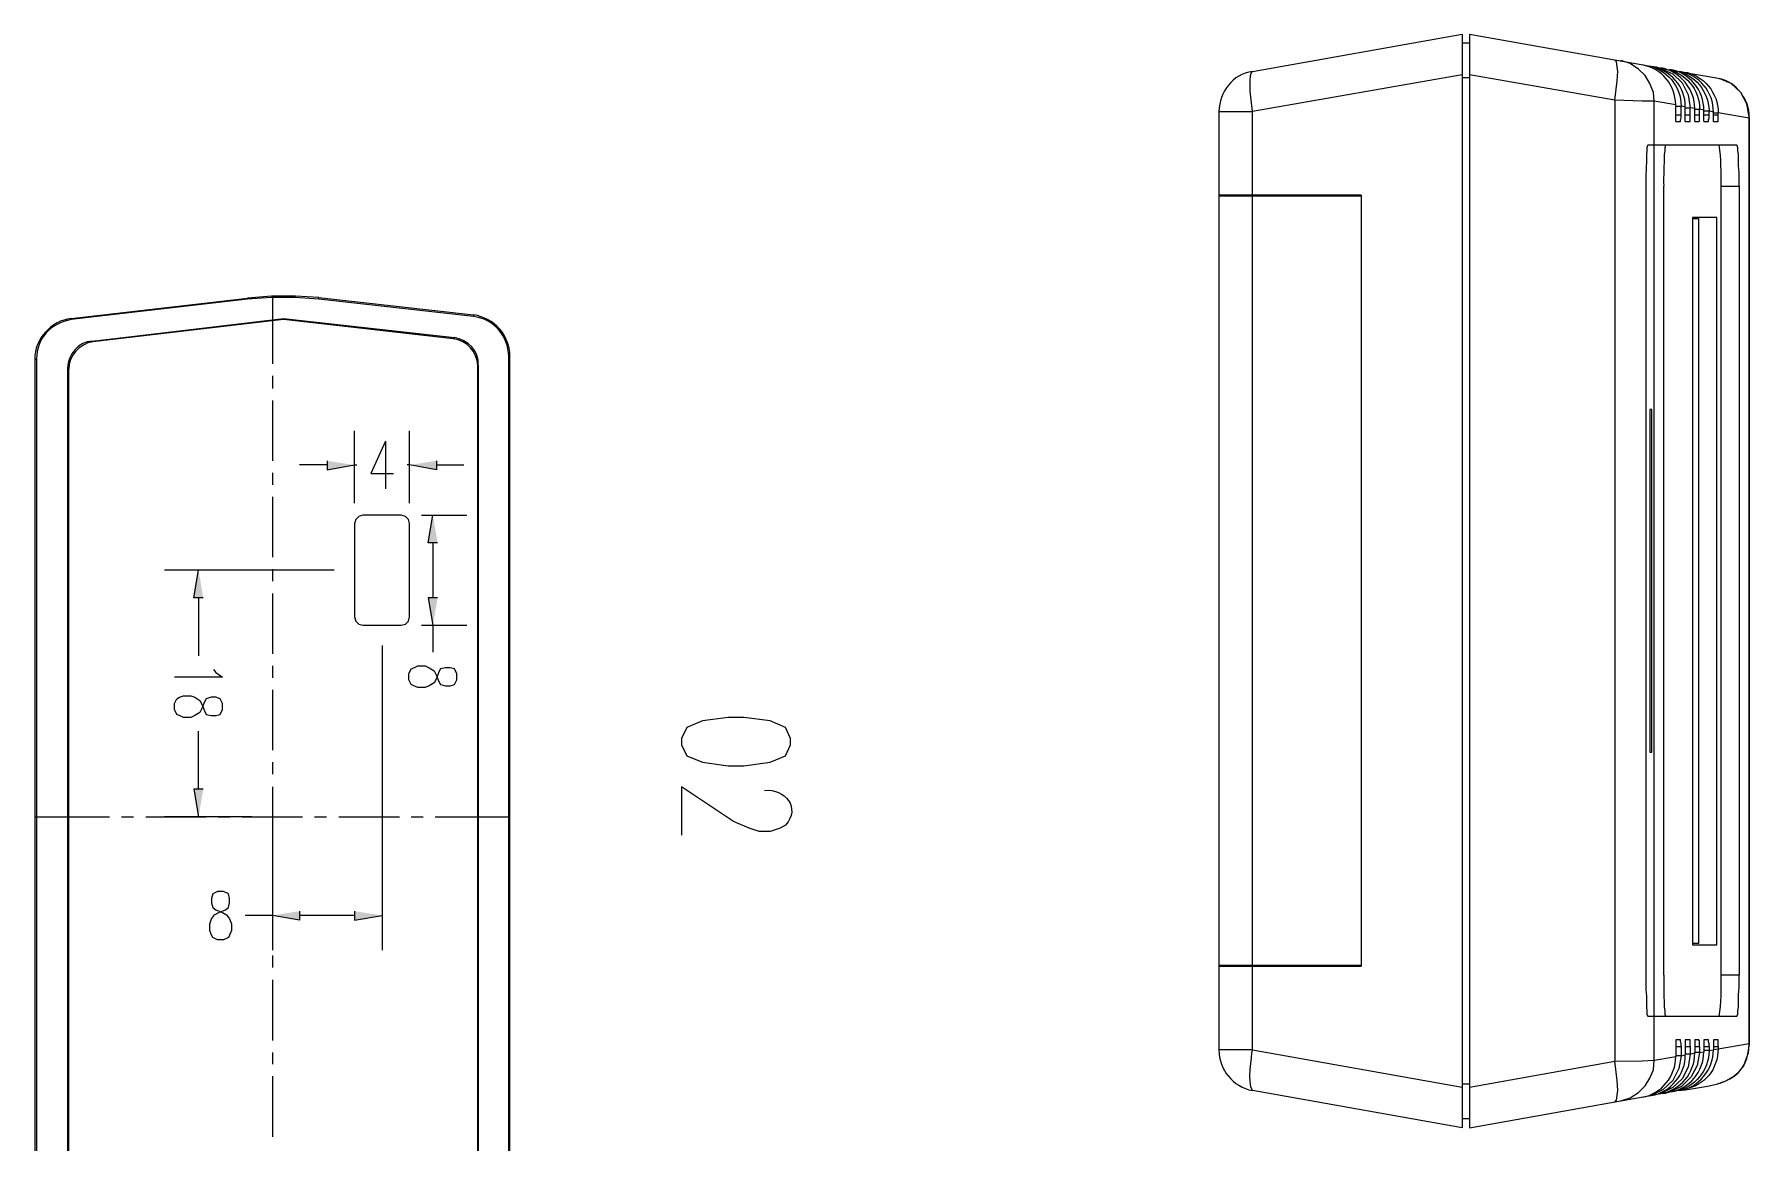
# Model space of a CAD drawing. Header units: inches. Extents: x 9 to 586, y 13 to 787.
# Drawn here: x 40 to 212.1, y 576.7 to 687.9 of the extents above; entities that cross this region are included whole.
import ezdxf

# ---------------------------------------------------------------- set-up
doc = ezdxf.new("R2010")
doc.units = ezdxf.units.IN
doc.header["$MEASUREMENT"] = 0
doc.layers.add('图层 1', color=7, linetype='Continuous')

msp = doc.modelspace()

# ---------------------------------------------------------------- hatches: boundary and pattern name
at = {"layer": '图层 1', "true_color": 0xffffff}
for points in [[(69.36, 645.08), (69.36, 644.18), (72.12, 644.66)], [(80.34, 645.08), (80.34, 644.18), (77.64, 644.66)], [(80.46, 636.86), (79.5, 636.86), (79.98, 639.62)], [(56.94, 631.34), (55.98, 631.34), (56.46, 634.1)], [(80.46, 631.34), (79.5, 631.34), (79.98, 628.58)], [(56.94, 612.14), (55.98, 612.14), (56.46, 609.38)], [(66.6, 599.9), (66.6, 599), (63.9, 599.48)], [(72.12, 599.9), (72.12, 599), (74.88, 599.48)]]:
    msp.add_hatch(color=7, dxfattribs=at).paths.add_polyline_path(points)

# ---------------------------------------------------------------- linework, layer by layer
at = {"layer": '图层 1', "color": 7, "lineweight": 25, "true_color": 0xffffff}
for points in [[(162.24, 684.14), (183.3, 687.86)], [(183.3, 687.86), (183.3, 578.18)], [(184.02, 686.96), (183.3, 686.96)], [(184.02, 687.86), (184.02, 578.18)], [(184.02, 687.86), (201.84, 684.74)], [(198.6, 681.26), (198.84, 683.18), (198.9, 684.14), (198.78, 685.1), (198.6, 685.28)], [(162.24, 680.12), (162, 682.16), (162, 683.18), (162.06, 683.72), (162.12, 683.96), (162.24, 684.14)], [(183.3, 683.78), (162.24, 680.12)], [(183.3, 683.54), (184.02, 683.54)], [(198.6, 681.26), (184.02, 683.78)], [(201, 684.38), (200.16, 684.92), (199.2, 685.22)], [(202.56, 681.14), (202.5, 682.04), (202.14, 682.94), (201.66, 683.72), (201, 684.38)], [(201.84, 684.68), (201.84, 684.74)], [(202.8, 684.56), (202.26, 684.62)], [(202.74, 684.5), (202.8, 684.56)], [(203.22, 684.44), (202.8, 684.56)], [(203.7, 684.38), (203.22, 684.5)], [(203.22, 684.44), (204.42, 683.9), (205.38, 683), (205.98, 681.8), (206.16, 680.48)], [(203.7, 684.32), (203.7, 684.38)], [(204.66, 684.2), (204.12, 684.32)], [(204.66, 684.14), (204.66, 684.2)], [(205.08, 684.14), (208.8, 683.48), (209.1, 683.42)], [(205.56, 684.02), (205.56, 684.08)], [(212.1, 679.58), (211.86, 680.9), (211.26, 682.04), (210.3, 682.94), (209.1, 683.42)], [(158.88, 680.12), (158.88, 585.98)], [(158.88, 680.12), (162.24, 680.12)], [(162.24, 671.72), (162.24, 680.12)], [(198.6, 681.26), (198.6, 584.84)], [(202.56, 681.14), (201.36, 681.14), (198.6, 681.26)], [(202.56, 584.96), (202.56, 681.14)], [(204.72, 680.78), (202.56, 681.14)], [(204.72, 679.1), (204.72, 680.78)], [(204.72, 680.66), (204.84, 680.66)], [(204.84, 680.66), (205.26, 680.66)], [(205.26, 679.76), (205.26, 680.66)], [(205.68, 680.6), (205.26, 680.66)], [(205.68, 679.1), (205.68, 680.6)], [(205.68, 680.48), (205.8, 680.48)], [(205.8, 680.48), (206.16, 680.48)], [(206.16, 679.76), (206.16, 680.48)], [(206.64, 680.42), (206.16, 680.48)], [(206.64, 679.1), (206.64, 680.42)], [(206.64, 680.36), (206.76, 680.36)], [(206.76, 680.36), (207.12, 680.36)], [(207.12, 679.76), (207.12, 680.36)], [(207.54, 680.24), (207.12, 680.36)], [(207.54, 679.1), (207.54, 680.24)], [(207.54, 680.18), (207.66, 680.18)], [(207.66, 680.18), (208.08, 680.18)], [(208.08, 679.76), (208.08, 680.18)], [(208.5, 680.06), (208.08, 680.18)], [(205.26, 679.76), (204.72, 679.76)], [(204.72, 679.1), (205.2, 679.1)], [(206.16, 679.76), (205.68, 679.76)], [(205.68, 679.1), (206.16, 679.1)], [(207.12, 679.76), (206.64, 679.76)], [(206.64, 679.1), (207.06, 679.1)], [(207.06, 679.1), (207.12, 679.16), (207.12, 679.76)], [(208.08, 679.76), (207.54, 679.76)], [(207.54, 679.1), (208.02, 679.1)], [(208.5, 679.1), (208.5, 680.06)], [(208.5, 680), (208.62, 680)], [(208.98, 679.76), (208.5, 679.76)], [(208.5, 679.1), (208.92, 679.1)], [(208.62, 680), (208.98, 680)], [(208.98, 679.76), (208.98, 680)], [(212.1, 679.46), (208.98, 680)], [(212.1, 679.46), (212.1, 679.58)], [(212.1, 586.46), (212.1, 679.58), (212.1, 679.46)], [(212.1, 679.46), (212.1, 586.64)], [(201.96, 676.76), (210.84, 676.76)], [(211.08, 672.62), (211.08, 674), (211.02, 674.66), (211.02, 675.8), (210.96, 676.16), (210.96, 676.46), (210.9, 676.7), (210.84, 676.76)], [(173.16, 671.72), (158.88, 671.72)], [(158.88, 671.66), (173.16, 671.66)], [(161.7, 671.72), (161.7, 671.66)], [(162.24, 594.44), (162.24, 671.66)], [(164.28, 671.66), (164.28, 671.72)], [(165.78, 671.66), (165.78, 671.72)], [(170.76, 671.66), (170.76, 671.72)], [(173.16, 671.72), (173.16, 594.38)], [(201.72, 672.62), (201.72, 593.48)], [(203.52, 593.48), (203.52, 672.62)], [(209.28, 593.48), (209.28, 672.62)], [(209.28, 672.62), (211.08, 672.62)], [(211.08, 672.62), (211.08, 593.48)], [(206.4, 669.5), (206.4, 596.54)], [(208.86, 669.5), (206.4, 669.5)], [(206.4, 669.38), (207, 669.38)], [(207, 669.38), (207, 596.66)], [(208.86, 596.54), (208.86, 669.5)], [(43.68, 659.36), (61.38, 661.4)], [(61.38, 661.28), (43.68, 659.24)], [(68.52, 661.46), (66.18, 661.58), (63.78, 661.58), (61.38, 661.4)], [(68.52, 661.28), (66.18, 661.46), (63.78, 661.46), (61.38, 661.28)], [(61.38, 661.4), (61.38, 661.28)], [(63.9, 661.64), (63.9, 654.8)], [(68.52, 661.28), (68.52, 661.46)], [(68.52, 661.46), (84.06, 659.72)], [(84.06, 659.54), (68.52, 661.28)], [(84.06, 659.72), (84.06, 659.54)], [(43.68, 659.24), (43.68, 659.36)], [(45.78, 657.08), (64.98, 659.36)], [(64.98, 659.24), (45.84, 657.02)], [(64.98, 659.24), (64.98, 659.36)], [(64.98, 659.36), (82.14, 657.44)], [(82.02, 657.32), (64.98, 659.24)], [(45.78, 657.08), (45.84, 657.02)], [(82.02, 657.32), (82.14, 657.44)], [(40.02, 655.28), (40.02, 563.48)], [(40.02, 655.28), (40.2, 655.28)], [(40.2, 655.28), (40.2, 563.48)], [(43.44, 654.26), (43.32, 654.38), (43.32, 564.38)], [(43.44, 564.44), (43.44, 654.26)], [(84.54, 654.68), (84.48, 654.62)], [(84.54, 564.08), (84.48, 564.14), (84.48, 654.62)], [(84.54, 654.68), (84.54, 564.08)], [(87.6, 563.12), (87.6, 655.58)], [(87.6, 655.58), (87.72, 655.58)], [(87.72, 563.12), (87.72, 655.58)], [(63.9, 653.6), (63.9, 652.34)], [(63.9, 651.14), (63.9, 645.08)], [(202.14, 650.24), (202.14, 615.86)], [(202.32, 650.24), (202.14, 650.24)], [(202.32, 615.86), (202.32, 650.24)], [(72.12, 640.82), (72.12, 648.08)], [(77.64, 640.82), (77.64, 648.08)], [(75.24, 647.06), (73.74, 643.82), (76.02, 643.82)], [(75.24, 647.06), (75.24, 642.26)], [(69.36, 644.66), (66.6, 644.66)], [(72.12, 644.66), (72.36, 644.66)], [(77.64, 644.66), (77.4, 644.66)], [(80.34, 644.66), (83.1, 644.66)], [(63.9, 643.88), (63.9, 642.68)], [(63.9, 641.48), (63.9, 635.42)], [(72.96, 639.62), (72.54, 639.5), (72.24, 639.2), (72.12, 638.78)], [(72.12, 638.78), (72.12, 629.42)], [(76.8, 639.62), (72.96, 639.62)], [(77.64, 638.78), (77.52, 639.2), (77.22, 639.5), (76.8, 639.62)], [(77.64, 629.42), (77.64, 638.78)], [(78.84, 639.62), (83.4, 639.62)], [(79.98, 636.86), (79.98, 631.34)], [(70.08, 634.1), (53.04, 634.1)], [(63.9, 634.22), (63.9, 633.02)], [(56.46, 631.34), (56.46, 625.52)], [(63.9, 631.76), (63.9, 625.7)], [(72.12, 629.42), (72.24, 629), (72.54, 628.7), (72.96, 628.58)], [(72.96, 628.58), (76.8, 628.58)], [(76.8, 628.58), (77.22, 628.7), (77.52, 629), (77.64, 629.42)], [(78.84, 628.58), (83.4, 628.58)], [(79.98, 628.58), (79.98, 625.88)], [(74.88, 626.54), (74.88, 596)], [(57.96, 624.14), (58.2, 623.84), (58.86, 623.36), (54.06, 623.36)], [(63.9, 624.5), (63.9, 623.3)], [(82.38, 623.72), (82.14, 624.2), (81.72, 624.32), (81.24, 624.32), (80.76, 624.2), (80.58, 623.9), (80.34, 623.24), (80.1, 622.82), (79.62, 622.52), (79.2, 622.34), (78.48, 622.34), (78.06, 622.52), (77.82, 622.64), (77.58, 623.12), (77.58, 623.72), (77.82, 624.2), (78.06, 624.32), (78.48, 624.5), (79.2, 624.5), (79.62, 624.32), (80.1, 624.02), (80.34, 623.54), (80.58, 622.94), (80.76, 622.64), (81.24, 622.52), (81.72, 622.52), (82.14, 622.64), (82.38, 623.12), (82.38, 623.72)], [(63.9, 622.1), (63.9, 616.04)], [(58.86, 620.72), (58.62, 621.2), (58.2, 621.38), (57.72, 621.38), (57.24, 621.2), (57.06, 620.9), (56.82, 620.3), (56.58, 619.82), (56.1, 619.52), (55.68, 619.34), (54.96, 619.34), (54.54, 619.52), (54.3, 619.64), (54.06, 620.12), (54.06, 620.72), (54.3, 621.2), (54.54, 621.38), (54.96, 621.5), (55.68, 621.5), (56.1, 621.38), (56.58, 621.02), (56.82, 620.6), (57.06, 620), (57.24, 619.64), (57.72, 619.52), (58.2, 619.52), (58.62, 619.64), (58.86, 620.12), (58.86, 620.72)], [(115.86, 617.24), (115.38, 618.32), (113.82, 618.98), (111.18, 619.34), (109.62, 619.34), (107.04, 618.98), (105.48, 618.32), (104.94, 617.24), (104.94, 616.58), (105.48, 615.5), (107.04, 614.84), (109.62, 614.48), (111.18, 614.48), (113.82, 614.84), (115.38, 615.5), (115.86, 616.58), (115.86, 617.24)], [(56.46, 612.14), (56.46, 617.96)], [(63.9, 614.84), (63.9, 613.64)], [(202.14, 615.86), (202.32, 615.86)], [(63.9, 612.38), (63.9, 606.32)], [(40.02, 609.38), (47.52, 609.38)], [(48.72, 609.38), (49.92, 609.38)], [(51.18, 609.38), (57.24, 609.38)], [(61.8, 609.38), (53.04, 609.38)], [(58.44, 609.38), (59.64, 609.38)], [(60.84, 609.38), (66.9, 609.38)], [(68.1, 609.38), (69.3, 609.38)], [(70.56, 609.38), (76.62, 609.38)], [(77.82, 609.38), (79.02, 609.38)], [(80.22, 609.38), (87.72, 609.38)], [(63.9, 607.28), (63.9, 596)], [(63.9, 605.12), (63.9, 603.92)], [(63.9, 602.72), (63.9, 596.66)], [(58.38, 601.88), (57.9, 601.64), (57.78, 601.16), (57.78, 600.74), (57.9, 600.26), (58.2, 600.02), (58.86, 599.78), (59.28, 599.54), (59.58, 599.12), (59.76, 598.64), (59.76, 597.98), (59.58, 597.5), (59.46, 597.26), (58.98, 597.02), (58.38, 597.02), (57.9, 597.26), (57.78, 597.5), (57.6, 597.98), (57.6, 598.64), (57.78, 599.12), (58.08, 599.54), (58.5, 599.78), (59.16, 600.02), (59.46, 600.26), (59.58, 600.74), (59.58, 601.16), (59.46, 601.64), (58.98, 601.88), (58.38, 601.88)], [(63.9, 599.48), (61.14, 599.48)], [(72.12, 599.48), (66.6, 599.48)], [(207, 596.66), (206.4, 596.66)], [(206.4, 596.54), (208.86, 596.54)], [(63.9, 595.46), (63.9, 594.26)], [(173.16, 594.44), (158.88, 594.44)], [(158.88, 594.38), (173.16, 594.38)], [(161.7, 594.44), (161.7, 594.38)], [(162.24, 585.98), (162.24, 594.38)], [(164.28, 594.38), (164.28, 594.44)], [(165.78, 594.38), (165.78, 594.44)], [(170.76, 594.38), (170.76, 594.44)], [(63.9, 593), (63.9, 586.94)], [(201.72, 593.48), (201.72, 592.04), (201.78, 591.38), (201.78, 590.3), (201.84, 589.88), (201.84, 589.58), (201.9, 589.4), (201.96, 589.34)], [(203.52, 593.48), (203.52, 591.38), (203.58, 590.78), (203.58, 590.3), (203.64, 589.88), (203.64, 589.58), (203.7, 589.4), (203.76, 589.34)], [(211.08, 593.48), (209.28, 593.48)], [(210.84, 589.34), (201.96, 589.34)], [(63.9, 585.74), (63.9, 584.54)], [(162.24, 585.98), (158.88, 585.98)], [(162.24, 585.98), (183.3, 582.26)], [(205.26, 585.38), (205.02, 584.12), (204.42, 582.92), (203.46, 582.02), (202.26, 581.42)], [(206.16, 585.56), (205.98, 584.24), (205.38, 583.1), (204.42, 582.2), (203.22, 581.6)], [(207.12, 585.74), (206.88, 584.42), (206.28, 583.28), (205.32, 582.32), (204.12, 581.78)], [(205.2, 587), (204.72, 587)], [(204.72, 587), (204.72, 585.32)], [(204.72, 586.34), (205.26, 586.34)], [(205.26, 585.38), (204.72, 585.38)], [(205.26, 586.34), (205.26, 585.38)], [(205.26, 585.38), (205.68, 585.5)], [(206.16, 587), (205.68, 587)], [(205.68, 587), (205.68, 585.5)], [(205.68, 586.34), (206.16, 586.34)], [(206.16, 585.56), (205.68, 585.56)], [(206.16, 586.34), (206.16, 585.56)], [(206.16, 585.56), (206.64, 585.68)], [(207.06, 587), (206.64, 587)], [(206.64, 587), (206.64, 585.68)], [(206.64, 586.34), (207.12, 586.34)], [(207.12, 585.74), (206.64, 585.74)], [(207.12, 586.34), (207.12, 586.88), (207.06, 586.94), (207.06, 587)], [(207.12, 586.34), (207.12, 585.74)], [(207.12, 585.74), (207.54, 585.8)], [(208.02, 587), (207.54, 587)], [(207.54, 587), (207.54, 585.8)], [(207.54, 586.34), (208.08, 586.34)], [(208.08, 585.92), (207.54, 585.92)], [(208.08, 586.34), (208.08, 585.92)], [(208.08, 585.92), (208.5, 585.98)], [(208.92, 587), (208.5, 587)], [(208.5, 587), (208.5, 585.98)], [(208.5, 586.34), (208.98, 586.34)], [(208.5, 586.04), (208.98, 586.1)], [(208.98, 586.1), (212.1, 586.64)], [(208.98, 586.34), (208.98, 586.1)], [(211.74, 584.9), (212.04, 585.68)], [(212.04, 585.68), (212.1, 586.46), (212.1, 586.64)], [(212.1, 586.64), (212.1, 586.46)], [(184.02, 582.26), (198.6, 584.84)], [(198.6, 584.84), (201.36, 584.9), (202.56, 584.96)], [(198.6, 580.76), (198.78, 580.94), (198.9, 581.9), (198.84, 582.92), (198.6, 584.84)], [(201, 581.72), (201.66, 582.38), (202.14, 583.16), (202.5, 584), (202.56, 584.96)], [(202.56, 584.96), (204.72, 585.32)], [(210.54, 583.34), (211.02, 583.76)], [(211.56, 584.42), (211.2, 584), (211.02, 583.76)], [(211.56, 584.42), (211.74, 584.9)], [(63.9, 583.34), (63.9, 577.28)], [(184.02, 582.56), (183.3, 582.56)], [(208.8, 582.56), (209.7, 582.86)], [(209.7, 582.86), (210.06, 583.04), (210.54, 583.34)], [(183.3, 578.18), (162.24, 581.9)], [(184.02, 578.18), (201.84, 581.36)], [(199.2, 580.88), (200.16, 581.18), (201, 581.72)], [(201.84, 581.36), (202.26, 581.42)], [(202.26, 581.42), (202.8, 581.54)], [(202.8, 581.54), (203.22, 581.6)], [(203.22, 581.6), (203.7, 581.66)], [(203.7, 581.66), (204.12, 581.78)], [(204.12, 581.78), (204.66, 581.84)], [(184.02, 579.08), (183.3, 579.08)]]:
    msp.add_lwpolyline(points, dxfattribs=at)
at = {"layer": '图层 1', "lineweight": 0}
for points in [[(69.36, 645.08), (69.36, 644.18), (72.12, 644.66)], [(80.34, 645.08), (80.34, 644.18), (77.64, 644.66)], [(80.46, 636.86), (79.5, 636.86), (79.98, 639.62)], [(56.94, 631.34), (55.98, 631.34), (56.46, 634.1)], [(80.46, 631.34), (79.5, 631.34), (79.98, 628.58)], [(56.94, 612.14), (55.98, 612.14), (56.46, 609.38)], [(66.6, 599.9), (66.6, 599), (63.9, 599.48)], [(72.12, 599.9), (72.12, 599), (74.88, 599.48)]]:
    msp.add_lwpolyline(points, dxfattribs=at)
at = {"layer": '图层 1', "color": 7, "lineweight": 25, "true_color": 0xffffff}
for points in [[(162.24, 684.14), (160.24, 683.87), (158.93, 682.07), (158.88, 680.12)], [(204.72, 680.78), (204.69, 682.8), (203.35, 684.42), (201.36, 684.8)], [(201.84, 684.74), (203.76, 684.41), (205.31, 682.63), (205.26, 680.66)], [(205.68, 680.6), (205.73, 682.54), (204.17, 684.34), (202.26, 684.62)], [(206.64, 680.42), (206.65, 682.33), (205.16, 684.19), (203.22, 684.5)], [(203.7, 684.38), (205.62, 684.1), (207.16, 682.31), (207.12, 680.36)], [(207.54, 680.24), (207.59, 682.19), (206.07, 684.06), (204.12, 684.32)], [(204.66, 684.2), (206.7, 683.8), (207.97, 682.21), (208.08, 680.18)], [(208.5, 680.06), (208.57, 682.03), (207.02, 683.86), (205.08, 684.14)], [(205.56, 684.08), (207.51, 683.83), (209.02, 681.93), (208.98, 680)], [(212.1, 679.58), (212.15, 681.26), (210.77, 683.11), (209.1, 683.42)], [(205.2, 679.1), (205.18, 679.48), (205.29, 679.19), (205.26, 679.76)], [(206.16, 679.1), (206.16, 679.32), (206.16, 679.54), (206.16, 679.76)], [(208.02, 679.1), (208, 679.65), (208.11, 679.05), (208.08, 679.76)], [(209.28, 672.62), (209.29, 674), (209.29, 675.4), (209.1, 676.76)], [(87.72, 655.58), (87.65, 657.73), (86.18, 659.39), (84.06, 659.72)], [(87.6, 655.58), (87.54, 657.57), (86.09, 659.35), (84.06, 659.54)], [(43.68, 659.36), (41.7, 659.13), (39.98, 657.31), (40.02, 655.28)], [(43.68, 659.24), (41.61, 658.85), (40.22, 657.44), (40.2, 655.28)], [(45.78, 657.08), (44.46, 657.08), (43.3, 655.66), (43.32, 654.38)], [(45.84, 657.02), (44.52, 656.82), (43.41, 655.62), (43.44, 654.26)], [(84.48, 654.62), (84.41, 656.05), (83.46, 657.11), (82.02, 657.32)], [(84.54, 654.68), (84.65, 656.07), (83.47, 657.25), (82.14, 657.44)], [(209.1, 589.34), (209.3, 590.65), (209.29, 592.15), (209.28, 593.48)], [(158.88, 585.98), (158.89, 583.94), (160.27, 582.33), (162.24, 581.9)], [(162.24, 581.9), (161.7, 582.75), (162.16, 585.32), (162.24, 585.98)], [(202.26, 581.42), (204.18, 581.7), (205.75, 583.55), (205.68, 585.5)], [(203.22, 581.6), (205.2, 581.96), (206.65, 583.66), (206.64, 585.68)], [(204.12, 581.78), (206.11, 582.09), (207.54, 583.8), (207.54, 585.8)], [(208.08, 585.92), (208.03, 583.94), (206.65, 582.19), (204.66, 581.84)], [(205.08, 581.9), (208.32, 582.44), (211.8, 582.37), (212.1, 586.46)], [(205.08, 581.9), (207, 582.23), (208.53, 584), (208.5, 585.98)], [(205.26, 586.34), (205.3, 586.91), (205.18, 586.68), (205.2, 587)], [(208.98, 586.1), (208.98, 584.05), (207.59, 582.35), (205.56, 582.02)], [(206.16, 586.34), (206.16, 586.56), (206.16, 586.78), (206.16, 587)], [(208.08, 586.34), (208.11, 586.86), (208, 586.56), (208.02, 587)], [(201.36, 581.24), (203.29, 581.54), (204.76, 583.41), (204.72, 585.32)]]:
    msp.add_open_spline(points, degree=3, dxfattribs=at)
for points, knots in [([(208.92, 679.1), (208.92, 679.1), (208.98, 679.1), (208.98, 679.1), (208.98, 679.32), (208.98, 679.54), (208.98, 679.76)], [0, 0, 0, 0, 1, 1, 1, 2, 2, 2, 2]), ([(201.96, 676.76), (201.96, 676.76), (201.9, 676.7), (201.9, 676.7), (201.9, 676.7), (201.84, 676.46), (201.84, 676.46), (201.84, 676.46), (201.84, 676.16), (201.84, 676.16), (201.84, 676.16), (201.78, 675.8), (201.78, 675.8), (201.82, 674.69), (201.67, 673.75), (201.72, 672.62)], [0, 0, 0, 0, 1, 1, 1, 2, 2, 2, 3, 3, 3, 4, 4, 4, 5, 5, 5, 5]), ([(203.76, 676.76), (203.76, 676.76), (203.7, 676.7), (203.7, 676.7), (203.7, 676.7), (203.64, 676.46), (203.64, 676.46), (203.64, 676.46), (203.64, 676.16), (203.64, 676.16), (203.64, 676.16), (203.58, 675.8), (203.58, 675.8), (203.54, 674.7), (203.49, 673.73), (203.52, 672.62)], [0, 0, 0, 0, 1, 1, 1, 2, 2, 2, 3, 3, 3, 4, 4, 4, 5, 5, 5, 5]), ([(113.28, 612.02), (115.31, 612.23), (116.94, 610.24), (115.38, 608.54), (115.38, 608.54), (114.84, 608.24), (114.84, 608.24), (114.84, 608.24), (113.82, 607.88), (113.82, 607.88), (113.82, 607.88), (112.74, 607.88), (112.74, 607.88), (112.74, 607.88), (111.72, 608.24), (111.72, 608.24), (111.72, 608.24), (110.16, 608.9), (110.16, 608.9), (110.16, 608.9), (104.94, 612.38), (104.94, 612.38), (104.94, 612.38), (104.94, 607.52), (104.94, 607.52)], [0, 0, 0, 0, 1, 1, 1, 2, 2, 2, 3, 3, 3, 4, 4, 4, 5, 5, 5, 6, 6, 6, 7, 7, 7, 8, 8, 8, 8]), ([(210.84, 589.34), (210.84, 589.34), (210.9, 589.4), (210.9, 589.4), (210.9, 589.4), (210.96, 589.58), (210.96, 589.58), (210.96, 589.58), (210.96, 589.88), (210.96, 589.88), (210.96, 589.88), (211.02, 590.3), (211.02, 590.3), (210.99, 591.41), (211.13, 592.35), (211.08, 593.48)], [0, 0, 0, 0, 1, 1, 1, 2, 2, 2, 3, 3, 3, 4, 4, 4, 5, 5, 5, 5]), ([(208.98, 586.34), (208.98, 586.56), (208.98, 586.78), (208.98, 587), (208.98, 587), (208.92, 587), (208.92, 587)], [0, 0, 0, 0, 1, 1, 1, 2, 2, 2, 2])]:
    msp.add_open_spline(points, degree=3, knots=knots, dxfattribs=at)

doc.saveas('drawing.dxf')
